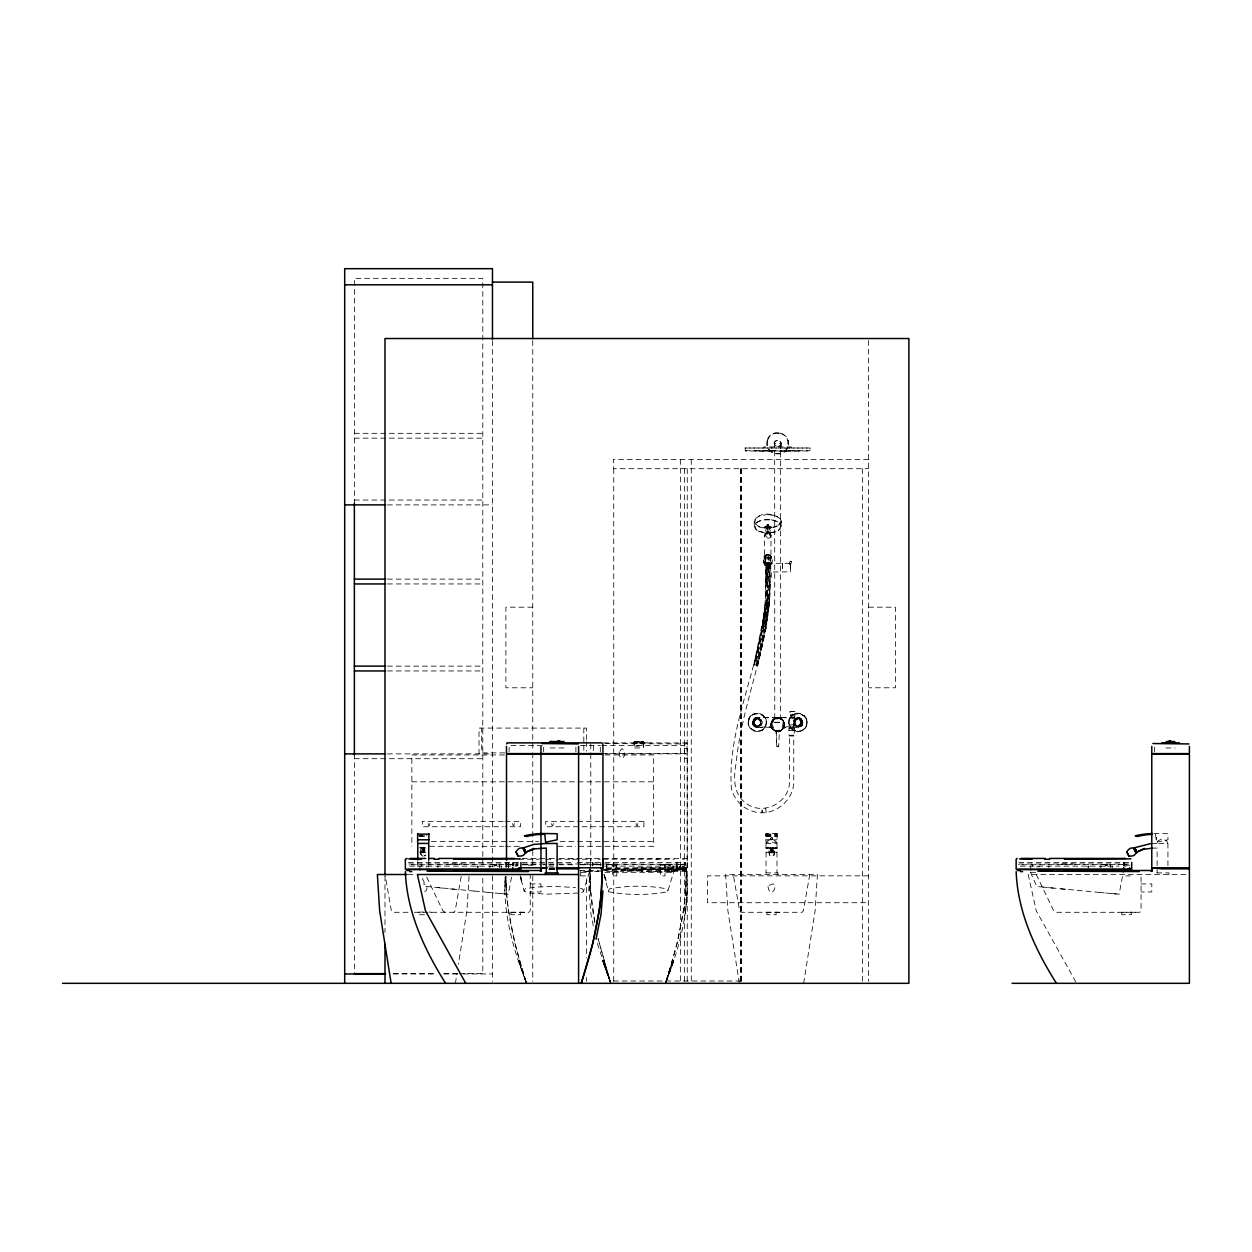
<?xml version="1.0" encoding="UTF-8"?>
<svg xmlns="http://www.w3.org/2000/svg" width="1252" height="1252" viewBox="0 0 1252 1252"><rect width="100%" height="100%" fill="white"/><g stroke="black" fill="none" stroke-linecap="round" stroke-linejoin="round"><path stroke-width="0.75" stroke-dasharray="5 3.75" d="M505.902 867.511L505.902 862.55M590.177 869.17L590.96 858.434M765.88 834.145L777.101 834.145M776.991 848.386L766.036 848.042L776.991 848.073M590.193 869.404L589.88 871.392L590.866 870.484L589.833 871.548L589.88 870.203M419.952 870.766L419.968 866.134M606.234 869.138L605.702 870.484M1030.772 870.766L1030.787 866.134M765.942 569.425L765.833 582.9M765.958 576.155C764.722 547.28 774.644 569.363 770.09 582.79M766.725 575.059L766.615 562.617M765.786 563.306L767.679 564.386L767.664 583.51M764.628 556.686L767.773 558.157L770.919 556.686L771.029 535.324C771.138 531.255 764.409 531.255 764.518 535.324L764.518 556.201C769.949 579.723 756.458 552.993 768.697 554.683C770.481 554.433 771.983 556.624 769.886 557.437C767.132 561.365 772.578 568.924 770.262 563.337L768.54 564.339L767.836 604.606L763.501 629.6L769.119 604.7L770.027 582.446M769.37 576.64L769.417 570.38M769.933 576.327L770.027 563.087M634.654 741.716A2.441 1.909 79.9 0 0 634.122 742.279L635.046 741.763M638.129 867.793L685.329 867.871L686.378 868.857L685.783 888.576A219.742 219.742 0 0 1 683.717 909.453L677.097 943.366L666.017 981.662M766.24 583.197L766.349 576.515M770.136 575.544C772.531 639.975 742.326 699.32 736.207 762.531C733.625 776.115 732.717 793.533 745.347 802.673C762.108 816.93 790.544 802.61 789.464 780.747L789.464 735.237L793.752 735.237L793.752 780.747C794.457 800.889 773.126 817.478 753.814 811.625C743.031 808.745 734.251 799.825 731.434 789.026C728.194 746.724 742.968 705.314 753.641 664.875M765.786 582.603C766.161 610.475 760.402 637.91 754.455 665.015L766.975 604.575L767.507 590.099M504.791 890.829L505.135 877.292C502.975 913.835 513.304 949.626 526.497 983.321C515.339 948.64 506.184 912.786 505.855 876.15L506.324 890.704M593.276 925.791L590.975 914.32L589.066 890.829L589.551 871.486L590.584 870.484M589.066 890.861L589.582 871.502L598.237 871.157M603.323 870.484L685.689 870.484L686.722 871.486C689.664 909.954 679.617 947.874 665.501 983.321C677.629 946.371 686.628 907.95 686.362 868.857L686.237 868.841M766.255 595.42L766.459 588.894M769.855 589.254L769.26 604.732L765.911 630.304M753 724.595C755.66 731.246 766.459 723.734 760.574 719.305C756.787 714.313 749.698 722.326 753.391 724.642C756.114 729.634 766.021 726.551 770.888 727.318C773.157 730.339 777.163 733.015 780.982 730.667C782.97 723.14 815.709 731.778 797.978 717.568L757.335 717.646L753 720.291M761.294 720.26L760.574 719.305L761.67 720.291M765.895 595.858L766.083 589.848M794.018 725.174L797.978 727.209C802.704 727.24 804.676 720.479 800.404 718.225C792.751 715.268 792.954 725.675 793.971 730.558L789.136 730.558L789.136 725.143L793.643 724.595M685.658 890.704L686.362 868.857L685.329 867.793L685.955 868.841M771.295 564.589C774.518 558.564 769.557 550.99 764.784 556.514C760.355 567.547 775.896 567.25 770.966 556.389M671.072 868.45L671.432 869.624M672.84 866.134L673.279 869.624M767.476 604.716L768.196 562.383M770.262 563.337L766.005 563.056L765.332 604.591L762.108 629.161L766.161 604.544L766.866 564.276M765.05 630.053L769.479 595.889M767.523 526.482C763.689 527.718 771.592 528.219 766.365 527.045C766.318 524.729 769.917 526.169 769.604 527.687C769.432 529.08 773.861 526.122 767.773 527.108M771.279 514.807C756.912 510.268 745.629 527.405 766.036 528.031C762.343 525.903 769.025 530.206 777.335 526.122M424.037 849.357C417.01 852.33 428.012 852.08 423.802 851.657L423.066 851.579M423.536 849.31L422.847 851.454M422.863 849.779L423.63 850.609L424.084 849.545M772.969 851.313C773.955 848.277 768.9 849.091 770.575 851.767C772.046 853.942 774.346 849.247 772.046 851.657M771.78 849.31C768.885 851.563 774.143 852.612 772.077 849.372M771.107 849.779L772.374 851.203M469.062 876.416L466.886 910.783L458.435 964.228M794.519 728.398L793.971 735.988L789.136 735.988L788.87 727.85L794.519 728.398L788.603 728.398M635.515 741.544L643.152 741.544A2.457 2.019 -69.7 0 1 643.497 741.81L643.81 742.233A2.473 1.988 -77.4 0 0 643.497 741.81L641.634 741.591L644.373 742.279L644.201 745.55M801.296 723.28L801.374 722.435C790.075 736.63 796.898 705.971 800.983 724.125M422.19 850.624L423.505 851.736L424.24 850.077M684.609 869.952L684.609 869.138M778.603 745.754L777.93 746.802L776.6 746.02M422.221 850.108L424.694 850.812M770.465 850.108L772.938 850.812M634.388 741.747L634.733 741.56A2.426 2.003 61.7 0 0 634.482 741.716L642.918 741.544L643.105 746.098L634.78 746.098L634.764 741.622L633.465 742.859M754.346 724.125C751.356 716.707 764.565 718.523 759.823 724.939A3.443 3.443 0 0 1 757.35 726.019L754.846 724.908L754.033 721.59M778.744 732.06L782.453 729.415L784.19 726.348M760.637 723.327L759.854 720.072L756.349 719.039M770.105 530.191L769.792 536.451L766.6 537.296L765.426 535.324L766.114 528.782L769.792 529.173L769.526 532.882L777.21 531.208L780.262 528.845L778.353 530.551M636.392 741.544L634.952 742.076L636.908 742.076M771.029 535.324C771.091 539.377 764.44 539.377 764.518 535.324M765.426 535.324C772.14 527.076 769.62 537.765 765.426 530.191M765.082 604.544L761.811 629.067L753.782 664.906L766.161 604.544M784.19 722.842C781.123 712.263 765.019 721.496 772.86 729.415C778.713 735.707 788.369 725.784 782.453 719.822C774.55 711.934 765.207 728.148 775.943 731.043C785.254 733.922 787.571 717.537 777.664 717.834M802.61 723.687L801.374 719.055L797.978 717.646M600.678 864.49L600.193 864.224M603.933 863.99L684.468 864.224M512.851 864.49L512.35 864.224M767.476 440.673L767.476 446.135A10.579 10.579 0 0 0 774.925 453.584L780.387 453.584A10.579 10.579 0 0 0 787.852 446.135L787.852 440.673M771.263 722.905C769.135 737.772 793.001 727.975 780.888 718.977C767.132 713.045 770.496 738.492 782.234 729.196M784.128 724.611C784.331 715.174 768.759 717.224 771.42 726.285A6.542 6.542 0 0 0 775.958 731.011L776.741 746.02L777.664 746.693L778.713 746.02L779.37 731.011A6.542 6.542 0 0 0 784.049 726.317M1123.154 864.224L1127.003 864.788M455.415 983.321L456.917 973.774M757.194 530.551C745.034 516.7 787.445 515.229 779.339 529.815M772.875 514.948C799.527 524.103 753.422 536.482 754.893 519.423M781.311 521.333L780.825 528.015M803.659 983.321L815.13 910.783L817.431 874.506L725.612 874.506L727.897 910.783L739.384 983.321M766.975 604.575L756.036 665.266C764.549 631.65 768.556 597.079 767.335 562.43M461.19 876.416L455.165 910.783L453.897 912.285M766.224 812.376L765.614 808.15L766.083 812.345M809.778 874.506L803.424 910.783L802.141 912.285L740.902 912.285L739.619 910.783L733.265 874.506M511.536 877.089L508.312 894.241L504.65 893.897M1105.939 893.02L1119.116 894.241L1123.404 871.361M769.119 604.7L764.33 629.834L765.614 630.226M509.157 864.224L508.609 864.788L517.655 864.788M587.032 864.49L587.47 864.052M592.932 864.49L593.432 864.224M671.244 872.315L671.307 864.49M499.72 864.224L499.47 867.683M1110.524 864.224L1110.289 867.683M767.836 604.606L754.94 665.094M756.568 665.36L764.221 629.787L757.46 665.501C766.224 631.869 770.23 597.204 769.01 562.492M799.073 718.507L800.967 719.54L797.978 717.678L756.803 717.756L760.324 719.54L757.335 717.678C753.798 717.819 751.247 722.185 753.375 725.174M756.239 726.395L754.346 725.346C758.853 730.62 769.291 722.858 772.875 729.666A6.902 6.902 0 0 0 777.664 731.653A6.902 6.902 0 0 0 782.437 729.666C786.272 722.42 798.181 731.872 802.313 724.595M764.518 556.201L767.773 554.339L771.029 556.201M757.742 665.548L765.535 630.194M767.773 527.921C766.553 519.83 767.977 528.532 768.853 525.151L768.258 526.09L768.712 525.417L767.006 525.527C767.413 529.408 769.338 525.496 769.808 528.219M770.496 527.608L769.62 526.748C769.636 529.862 771.435 526.654 770.809 527.828L770.684 526.748M757.069 665.438L765.05 630.006M581.617 892.441L583.401 891.784L589.833 870.484M604.027 874.569L608.582 891.784C627.847 895.368 648.426 895.352 667.676 891.784L674.108 870.484M672.809 869.514L671.823 869.217L672.872 869.217M767.773 527.452L767.288 526.544M768.478 527.311L767.006 524.776L769.338 526.904L768.572 527.812M764.252 564.589L766.005 563.056M771.295 556.373L770.262 557.625L770.262 565.826M666.033 981.552L672.543 960.253M672.872 960.315L665.501 983.321L673.748 960.597L665.501 983.321L672.7 960.284M765.88 527.671L766.474 527.217C764.784 527.843 764.299 528.438 765.676 526.685L764.909 528.156L764.315 527.202L765.739 528.219M791.624 561.585L790.45 565.2L789.777 564.652M673.686 960.628L665.501 983.321L673.075 960.362M578.127 893.052L546.576 894.147L529.377 893.02L524.087 891.08L525.245 888.873L535.387 887.136L553.869 886.4L575.513 887.48M608.347 891.08L609.521 888.873C628.222 885.336 648.113 885.289 666.815 888.904L667.926 891.08M673.435 960.456L665.501 983.321L673.31 960.425M642.761 742.06L641.744 742.076M665.501 983.321L673.435 960.66M766.302 843.551L767.194 841.078L771.498 838.699L775.677 841.078L776.537 843.551M753.375 719.712L753.313 724.767L757.883 727.13L755.128 726.191M771.232 722.905L772.938 719.9L775.943 718.178M757.335 717.646C751.137 717.459 751.09 727.459 757.335 727.255A4.961 4.961 0 0 1 752.421 722.357A4.961 4.961 0 0 1 757.335 717.396M793.643 720.291L794.738 719.305L794.034 720.26M768.18 524.666L766.96 526.403M772.484 850.077L770.997 850.906M780.638 443.396L780.638 722.279L774.753 722.451L774.675 443.396M642.495 742.076L641.822 741.591L642.918 742.17M766.427 527.076L766.067 527.828L769.182 526.701M768.446 525.762L768.853 525.151M770.825 528L771.091 527.483M766.334 527.483L766.208 526.435M767.773 526.2L768.525 524.776L768.368 525.683L767.226 524.682L767.586 526.184L766.693 525.151M795.771 726.191L796.882 726.395M800.184 718.711L796.804 718.116L794.989 719.54L795.771 718.711C798.823 713.687 807.477 725.518 797.978 727.255A4.961 4.961 0 0 0 802.861 722.388A4.961 4.961 0 0 0 797.931 717.427M759.541 718.711L758.43 718.507M422.753 850.906L424.131 851.203M682.262 869.311L683.232 866.134M800.466 724.908L800.998 724.079L798.839 725.894L799.746 725.518M759.823 724.939L760.653 723.28C761.263 726.395 754.393 725.69 756.49 725.894M800.497 720.041L801.296 721.668C799.997 715.768 791.593 720.761 795.505 724.939A3.443 3.443 0 0 0 797.962 726.019L798.886 725.878M754.862 720.025L754.017 721.668L756.396 719.024M642.307 742.076L641.509 742.076M753.391 720.26L754.095 719.305L753.094 720.072M760.574 725.597L761.294 724.642M801.922 724.642L801.217 725.597L801.937 725.174M791.561 716.034C783.048 723.985 796.444 737.381 804.394 728.867C812.908 720.917 799.512 707.521 791.561 716.034A9.39 9.39 0 0 1 797.978 713.233A9.39 9.39 0 0 1 804.473 715.941M783.517 728.257L784.441 727.318L783.251 728.116M589.88 871.392L590.913 870.484M759.541 726.191L760.324 725.346C754.549 728.742 760.027 725.769 758.43 726.395M755.128 718.711L754.346 719.54C760.12 716.144 754.659 719.133 756.239 718.507M800.184 726.191L800.967 725.346C795.192 728.742 800.654 725.769 799.073 726.395M591.132 858.434L590.349 859.232L590.866 858.481M606.453 869.624L606.813 868.716M755.472 518.547L759.541 515.965L766.036 514.635M671.244 864.788L671.729 864.052M745.143 448.013L810.169 448.013L809.903 450.986L745.425 450.986L745.143 448.013L810.169 448.013M1018.674 864.788L1019.472 863.99L1129.633 863.99L1129.633 864.788M770.747 556.749L767.476 557.719L764.784 556.514M764.784 564.214L767.006 563.103L770.747 564.214M770.747 564.965L769.886 565.638M795.458 720.072L796.256 719.368M767.507 534.307L768.149 531.083L767.507 534.354M425.837 854.991L423.739 856.18M759.839 724.877L757.35 726.019M600.318 864.49L596.171 864.788M684.578 864.49L680.446 864.788M512.475 864.49L408.371 864.788M1123.279 864.49L1018.893 864.788M1156.425 837.447L1156.425 839.998M778.353 525.151L780.982 521.959L780.638 519.423M769.87 557.641C773.658 553.885 761.889 553.885 765.661 557.641M425.179 847.635L424.616 848.042A2.582 2.348 0 0 1 421.908 848.042L421.908 852.534A2.582 2.348 0 0 0 424.616 852.534L425.179 847.635L419.608 847.714M424.741 891.674C428.45 890.125 427.37 883.912 423.27 883.912M790.059 711.371L794.942 711.371L794.942 715.987L790.059 715.987L790.059 711.371L794.942 711.371M768.885 850.875L769.354 854.928L771.983 856.18L774.096 854.991L774.518 850.937M764.252 556.373L765.661 557.437M782.406 563.431L782.406 571.882M765.661 565.638C761.654 561.866 764.659 551.083 770.747 555.998L770.747 571.992L790.528 571.882L790.325 563.322L770.747 563.306L768.384 562.164L765.379 563.65M682.716 869.217L683.827 869.624L680.509 869.624M770.058 557.516L765.488 557.516M796.882 718.507L795.771 718.711M775.88 531.787L769.495 533.102M679.288 870.469L679.711 869.138L669.961 869.217M493.726 866.134L496.449 865.461L491.973 866.134M683.122 869.389L683.42 866.134L604.528 866.134M1104.546 866.134L1107.253 865.461L1102.777 866.134M686.691 871.502L641.4 871.627M797.915 726.019L797.054 725.878M797.054 719.039L798.009 718.867M682.105 869.311L680.525 869.217L680.305 866.134M774.925 433.208L780.387 433.208M775.958 718.225L779.37 718.225M682.027 869.217L680.509 868.716M636.079 742.859L637.722 742.859M635.202 742.076L636.126 742.029M1157.13 843.425L1150.917 843.582M627.049 871.361L638.129 870.735L621.555 870.484L649.209 871.361M641.791 742.859L640.445 742.859L644.17 742.859M634.623 742.874C635.187 743.438 634.874 741.121 633.778 745.55M768.54 564.339L767.413 564.355L767.82 570.615M642.12 742.859L651.04 742.874M1152.153 848.136L1157.13 848.073L1157.13 872.894M643.606 742.859L643.356 747.96L634.529 747.96L634.06 742.859M635.312 741.544L635.938 741.591M641.869 741.591L642.073 741.544M633.684 742.859L637.55 742.859M637.205 742.859L636.298 742.859L637.252 742.859M638.786 742.859L639.569 742.859M450.72 864.052L462.16 863.99M1061.524 864.052L1072.98 863.99M588.581 871.298L580.349 871.329M672.856 871.298L664.624 871.329M599.411 871.548L582.9 871.595M652.715 871.345L656.048 871.345M659.162 871.345L662.026 871.345M354.363 433.317L482.787 433.317M354.363 438.153L482.787 438.153M745.143 450.72L810.169 450.72M762.139 451.534L763.266 450.986M770.356 451.534L767.883 450.986M783.392 451.534L779.871 451.534M868.591 459.437L613.355 459.437L613.355 468.702L868.591 468.702M354.363 500.049L482.787 500.049M387.447 504.885L492.459 504.885M766.787 526.967L768.759 526.967M766.146 527.108L769.401 526.638M387.447 579.113L482.787 579.113M387.447 583.948L482.787 583.948M532.757 607.189L505.886 607.189L505.886 687.786L532.757 687.786M868.591 607.189L895.446 607.189L895.446 687.786L868.591 687.786M387.447 666.111L482.787 666.111M387.447 670.947L482.787 670.947M757.319 718.867L758.258 719.039M774.675 722.279L780.638 722.279M778.478 731.528L776.882 730.98L778.228 731.528M603.605 742.874L686.55 742.952M542.273 745.55L509.11 745.55L509.11 751.998M580.427 745.55L600.318 745.55M601.664 745.55L684.594 745.55L684.594 753.61M550.254 747.96L564.292 747.96M1165.972 747.96L1175.096 747.96M684.547 748.555L687.238 748.555M504.822 752.89L481.707 752.89L481.707 728.085M602.102 753.61L687.192 753.61L686.894 743.187M387.447 753.876L492.459 753.876M605.545 753.876L687.192 753.876L687.192 867.793L605.545 867.793M504.431 754.956L411.861 754.956L411.861 846.305M604.904 754.956L653.654 754.956L653.654 846.305L577.61 846.305M684.547 758.289L687.238 758.289M354.363 758.712L482.787 758.712M411.861 781.827L653.654 781.827M503.179 821.359L422.284 821.359L422.284 826.743L503.179 826.743M505.104 821.359L520.503 821.359L520.503 826.743L505.104 826.743M765.88 834.302L777.101 834.302M419.514 835.773L426.995 835.773M765.88 835.773L777.101 835.773M417.636 835.82L426.995 835.82M765.88 835.82L777.101 835.82M419.514 836.571L426.995 836.571M765.88 836.571L777.101 836.571M765.88 839.779L777.101 839.779M431.361 841.469L507.404 841.469M509.361 841.469L538.61 841.469M560.051 841.469L575.654 841.469M577.61 841.469L653.654 841.469M766.036 843.582L776.991 843.598M429.405 846.305L503.507 846.305M505.464 846.305L521.067 846.305M558.11 846.305L575.654 846.305M766.036 847.714L776.991 847.714M419.608 852.221L425.179 852.127M766.036 852.221L776.991 852.221M522.162 858.434L547.625 858.434M549.315 858.434L554.433 858.434M559.315 858.434L603.041 858.434M603.777 858.434L686.393 858.434L687.192 859.232L687.192 869.17L605.639 869.138L667.989 869.217M518.766 859.232L539.142 859.232M545.919 859.232L554.417 859.232M556.107 859.232L578.236 859.232M582.446 859.232L589.927 859.232M598.253 859.232L600.131 859.232M603.041 859.232L674.202 859.232M682.512 859.232L684.406 859.232M408.481 862.471L536.889 862.471M539.581 862.471L574.527 862.471M577.313 862.471L601.602 862.471M604.998 862.471L685.407 862.471L685.407 869.17M1018.784 862.471L1129.085 862.471M408.668 863.99L519.658 863.99M522.413 863.99L539.393 863.99M539.956 863.99L556.185 863.99M558.001 863.99L601.273 863.99M491.723 864.49L499.532 864.49M523.226 864.49L528.078 864.49M580.897 864.49L586.891 864.49M607.502 864.49L612.338 864.49M661.979 864.49L671.166 864.49M1102.527 864.49L1110.352 864.49M522.1 864.788L540.285 864.788M543.165 864.788L546.044 864.788M548.924 864.788L554.667 864.788M559.206 864.788L576.374 864.788M580.239 864.788L601.163 864.788M606.375 864.788L684.954 864.49M514.948 865.163L518.156 865.163M528.094 865.163L532.523 865.163M1125.751 865.163L1129.93 865.163M409.482 866.134L510.628 866.134M515.104 866.134L517.107 866.134M548.579 866.134L554.667 866.134M1020.286 866.134L1118.991 866.134M1124.484 866.134L1126.205 866.134M549.409 867.793L554.918 867.793M551.193 868.857L554.839 868.857L549.378 868.591M549.972 869.17L554.433 869.17M549.378 869.217L554.667 869.217M548.83 869.624L554.667 869.624M603.386 869.624L685.016 869.624L685.016 862.471M579.879 870.484L599.379 870.484M581.1 872.315L588.831 872.315M604.794 872.315L673.106 872.315L673.106 866.134M1030.756 872.315L1036.578 872.315M407.87 874.506L415.57 874.506M1185.832 874.506L1028.205 874.506L1036.265 910.783L1076.563 983.321M580.552 875.915L586.484 875.852L586.484 957.921M868.591 875.852L707.396 875.852L707.396 902.723L868.591 902.723M1125.751 875.915L1130.321 875.915M530.238 883.912L540.974 883.912L540.974 891.972L530.238 891.972M1141.042 883.912L1151.793 883.912L1151.793 891.972L1141.042 891.972M423.27 912.019L414.819 912.285M429.248 912.019L431.721 912.285M408.027 912.285L392.659 912.285L391.375 910.783L385.021 874.506M414.334 912.285L528.986 912.285L530.238 910.783L530.238 874.506M424.459 914.711L418.684 914.711L418.684 912.019M393.284 973.649L436.087 973.649M443.865 973.649L457.496 973.649M459.437 973.649L482.787 973.649L482.787 875.993M393.3 973.962L436.072 973.962M443.85 973.962L461.346 973.962M463.303 973.962L492.459 973.962M613.355 981.005L740.965 981.005M614.247 871.345L617.111 871.345M620.241 871.345L623.559 871.345M614.294 871.611L618.457 871.611M611.633 871.329L605.78 871.314M605.295 743.61L686.159 743.938M606.344 868.544L685.329 868.872M549.049 868.653L554.824 868.685M605.013 869.592L608.394 869.624M671.557 871.189L672.465 871.204M587.298 871.189L588.19 871.204M638.129 869.404L685.345 870.171L686.393 871.564L685.313 867.793L685.642 868.857M767.773 514.431L776.005 515.965L780.262 518.751L779.339 517.78M769.495 519.893C764.299 519.533 753.219 520.863 754.893 528.172M766.036 532.961L768.947 533.352L770.105 535.324M474.445 891.08L425.93 886.4L421.126 875.68M495.135 893.02L500.706 893.537M1099.319 892.41L1106.252 893.052M1111.322 893.505L1119.116 894.241M488.515 892.41L495.432 893.052M500.518 893.505L504.963 893.928M1060.71 888.873L1068.488 889.624M1099.694 892.441L1043.511 887.136M672.089 870.469L671.667 869.138M597.439 864.788L593.307 864.49M474.492 891.08L488.89 892.441M449.891 888.873L457.684 889.624M437.684 887.652L443.584 888.247M1048.44 887.637L1054.012 888.2M1043.62 887.152L1036.734 886.4L1029.927 871.11M771.889 851.642L770.434 850.624M606.375 864.052L606.641 872.315M656.032 858.919L658.051 859.232M571.757 858.919L573.792 859.232M680.853 869.217L681.839 869.389M771.279 519.736L778.509 522.147L781.311 526.263M764.409 532.929L758.336 531.208L755.269 528.845M1031.867 863.99L1032.634 866.134M421.063 863.99L421.83 866.134M671.056 866.134L668.787 865.461L670.524 866.134M580.474 888.247L582.54 888.904L583.651 891.08M790.841 561.334L791.514 561.553C789.652 559.973 788.103 564.292 790.106 564.918M797.101 725.894L795.474 724.877M685.345 870.484L686.44 871.548L686.096 870.797M758.196 531.051L767.773 533.164L767.773 528.344M771.795 728.257C769.667 725.284 776.537 734.142 779.339 731.121L776.162 731.199M445.117 912.285L442.879 910.783L426.29 876.243M687.113 743.532L686.159 742.874L687.192 743.938M423.833 849.372L424.725 851.313M421.095 851.923L424.944 852.737A2.927 2.629 6.5 0 0 425.837 851.97M422.691 856.071L420.641 853.88L420.625 850.875M802.219 720.072L801.217 719.305L801.922 720.26M793.737 724.814L794.738 725.597L794.034 724.642M753.094 724.814L754.095 725.597L753.391 724.642M754.846 724.908L754.314 724.079L755.629 725.55M509.032 864.49L512.944 864.224M759.072 719.368L759.854 720.072M684.218 863.99L685.016 864.788M686.362 868.857L685.329 867.793L686.393 870.203M776.303 731.387L776.569 745.754M766.615 526.059L769.479 527.828L769.385 526.826M795.505 724.939L794.676 723.327M769.072 527.217L769.604 527.687M1036.265 874.506L1053.683 910.783L1055.921 912.285L1139.789 912.285L1141.042 910.783L1141.042 874.506M769.213 526.935L769.542 527.734M754.033 723.28L753.954 722.435M1167.693 843.551L1166.77 841.078L1162.279 838.699L1157.771 841.078L1156.848 843.551L1167.928 843.425L1167.928 869.217M603.214 960.362L610.773 983.321L596.5 940.956M518.938 960.362L526.497 983.321L519.126 960.315M603.401 960.315L610.773 983.321L602.525 960.519L610.773 983.321L598.096 938.781M610.256 981.662L598.018 938.358M525.981 981.662L514.901 943.366L508.281 909.453A219.71 219.71 0 0 1 506.215 888.576L505.761 876.478M603.574 960.284L610.773 983.321L602.65 960.487L610.773 983.321L603.683 960.253M604.074 874.428L605.89 880.766M521.474 881.158L520.19 876.212L524.087 891.08M764.847 526.748L765.05 527.608M686.08 869.404L686.393 870.907M680.118 869.952L680.118 866.134M594.731 921.613L590.6 890.704L589.911 868.872L590.6 890.704M594.825 922.974L592.556 909.453A219.71 219.71 0 0 1 590.475 888.576L589.942 870.813M784.096 722.905L784.441 724.611A6.902 6.902 0 0 1 777.602 731.45A6.902 6.902 0 0 1 770.825 724.485A6.902 6.902 0 0 1 777.664 717.584A6.902 6.902 0 0 1 784.441 724.548M760.637 721.59L760.746 722.482M767.93 564.37L768.681 570.583M1088.645 866.134L1088.677 867.167M477.841 866.134L477.873 867.167M769.62 562.743L769.745 575.2A123.056 14.085 -87.5 0 1 769.276 595.529M769.823 563.854L769.98 570.004M766.255 564.026L766.396 570.239M1169.008 874.506L1169.008 872.894L1156.065 872.894L1156.065 874.506M1154.469 747.162L1154.469 751.998M1135.517 912.285L1117.723 912.285M1131.464 912.019L1131.464 914.711L1121.792 914.711L1121.792 912.019M1124.374 862.471L1124.374 865.821M1123.983 862.471L1123.983 865.821M1123.592 862.471L1123.592 865.821M1112.167 866.134L1112.167 869.217M1101.009 866.134L1101.009 867.167M1100.618 866.134L1100.618 867.167M1100.211 866.134L1100.211 867.167M1088.911 866.134L1088.911 867.167M1088.254 866.134L1088.254 867.167M1087.863 866.134L1087.863 867.167M1048.941 866.134L1048.941 867.167M1048.284 866.134L1048.284 867.167M1039.019 866.134L1039.019 867.167M1037.032 866.134L1037.032 867.167M868.591 340.481L868.591 981.365M862.612 468.702L862.612 983.321M800.091 450.986L798.009 450.986M796.569 450.986L794.081 450.986M793.173 450.986L792.062 450.986M791.201 447.731L791.201 446.917L764.111 446.917L764.111 447.731M791.201 450.986L787.993 450.986M790.325 563.322L790.325 571.992M787.43 450.986L785.27 451.534M784.581 450.986L783.924 450.986M782.406 563.306L782.406 571.992M780.904 446.917C784.237 438.497 771.075 438.497 774.409 446.917M779.965 912.285L763.063 912.285M778.008 874.506L778.008 872.894L765.003 872.894L765.003 874.506M776.991 843.425L776.991 872.894M776.115 912.019L776.115 914.711L766.928 914.711L766.928 912.019M775.614 450.986L771.795 450.986M771.529 450.986L770.653 450.986M769.182 526.231L769.182 527.515L766.365 526.231M768.916 526.059L766.615 527.217M768.525 554.886L768.525 563.103M768.18 525.856L767.351 527.421M767.335 450.986L764.111 450.986M767.006 554.886L767.006 563.103M766.036 843.425L766.036 872.894M765.285 557.625L765.285 565.826M761.247 450.986L758.759 450.986M757.163 450.986L755.238 450.986M754.22 521.333L754.22 526.263M741.34 468.702L741.34 983.321M740.965 468.702L740.965 981.365M740.793 468.702L740.793 981.365M691.276 459.437L691.276 981.365M687.238 468.702L687.238 983.321M684.547 468.702L684.547 983.321M680.525 459.437L680.525 981.365M679.523 866.134L679.523 868.45M677.066 862.471L677.066 869.17M676.956 866.134L676.956 868.45M676.675 862.471L676.737 869.624M673.466 866.134L673.764 869.624L673.373 866.134M613.73 468.702L613.73 981.365M600.757 862.471L600.757 865.821M600.318 747.162L600.318 751.998M593.385 745.55L593.385 751.998M592.791 862.471L592.869 865.821M592.399 862.471L592.478 865.821M590.772 743.938L590.772 753.61M590.772 753.876L590.772 867.793M586.484 739.603L586.484 728.085L479.031 728.085L479.031 754.956M586.484 741.528L586.484 751.122M586.484 977.452L586.484 981.365M583.808 728.085L583.808 743.359M583.808 745.253L583.808 752.89M580.74 870.531L580.74 875.915M575.904 747.162L575.904 751.998M543.665 747.162L543.665 751.998M532.757 340.716L532.757 750.887M532.757 752.843L532.757 842.69M532.757 850.499L532.757 866.134M532.757 875.852L532.757 981.365M524.713 912.285L506.903 912.285M520.644 912.019L520.644 914.711L510.972 914.711L510.972 912.019M516.951 862.471L516.951 865.821M513.57 862.471L513.57 865.821M513.179 862.471L513.179 865.821M512.788 862.471L512.788 865.821M508.594 862.471L508.594 867.495M508.202 862.471L508.202 869.17M506.512 862.112L506.512 867.793M501.363 866.134L501.363 869.217M492.459 340.716L492.459 866.853M492.459 875.899L492.459 981.365M490.205 866.134L490.205 867.167M489.798 866.134L489.798 867.167M489.407 866.134L489.407 867.167M482.787 856.462L482.787 278.351L354.363 278.351L354.363 502.96M482.787 858.418L482.787 866.227M478.092 866.134L478.092 867.167M477.45 866.134L477.45 867.167M477.059 866.134L477.059 867.167M438.137 866.134L438.137 867.167M437.48 866.134L437.48 867.167M428.747 859.999L428.747 867.37M428.215 866.134L428.215 867.167M426.228 866.134L426.228 867.167M417.792 861.439L417.792 867.37M384.99 875.852L384.99 932.521M354.363 753.876L354.363 973.649M633.935 742.201A2.473 2.019 73.1 0 1 634.248 741.873M769.698 855.194A2.488 2.238 6.5 0 1 770.262 852.174A2.488 2.238 6.5 0 1 773.658 852.581M773.564 852.565A2.488 2.238 6.6 0 1 772.969 855.883M774.002 848.84A2.927 2.629 6.5 0 0 770.496 848.105L769.51 848.778A2.927 2.629 6.5 0 0 769.338 851.923L773.188 852.737A2.927 2.629 6.5 0 0 773.877 848.825M1153.984 833.519A85.778 85.778 0 0 1 1156.363 833.535L1167.959 833.738L1167.959 839.779L1156.441 842.236L1155.565 834.302A69.658 69.658 0 0 0 1153.515 834.302M425.492 855.241A2.488 2.238 6.6 0 1 424.725 855.883M421.345 855.163A2.488 2.238 6.6 0 1 422.362 851.908A2.488 2.238 6.6 0 1 425.805 853.41M420.969 851.892A2.927 2.629 6.5 0 1 421.142 848.746L422.237 848.105A2.927 2.629 6.5 0 1 425.617 848.825M767.476 440.626A10.579 10.579 0 0 1 774.925 433.176M780.387 433.176A10.579 10.579 0 0 1 787.852 440.626M804.473 715.753A9.39 9.39 0 0 1 797.9 731.731A9.39 9.39 0 0 1 791.405 715.674M750.762 715.674A9.39 9.39 0 0 0 757.335 731.653A9.39 9.39 0 0 0 763.845 715.753M763.845 715.941A9.39 9.39 0 0 0 757.335 713.233A9.39 9.39 0 0 0 750.84 715.941M771.263 723.03A6.542 6.542 0 0 1 775.958 718.351M779.37 718.351A6.542 6.542 0 0 1 784.049 723.03M765.395 526.669L765.395 527.562L765.395 526.669M762.296 810.607L762.03 812.72L762.03 808.385L762.296 810.607M770.575 838.543C771.545 842.799 774.346 835.663 770.496 837.932L770.496 839.513L772.547 839.513L771.905 837.447L770.59 838.386M428.137 823.566C429.217 830.389 431.408 818.918 428.137 823.566M512.616 823.566C513.696 830.389 515.887 818.918 512.616 823.566M551.553 823.566C552.648 830.389 554.839 818.918 551.553 823.566M636.032 823.566C637.127 830.389 639.318 818.918 636.032 823.566M619.177 752.155L619.458 755.864L621.868 758.289C625.703 757.131 625.703 749.713 621.868 748.555L619.177 752.155M687.192 890.829L685.251 914.257L687.192 890.861M771.78 723.046C780.09 749.494 792.187 704.266 771.78 723.046M767.21 440.626C763.078 453.913 785.114 459.781 788.103 446.182C792.25 432.879 770.215 427.026 767.21 440.626M748.586 720.119C745.128 731.246 763.563 736.16 766.099 724.783C769.542 713.64 751.122 708.742 748.586 720.119M753.688 721.481C758.868 737.929 766.365 709.774 753.688 721.481M794.316 721.481C799.512 737.929 806.992 709.774 794.316 721.481M780.904 443.396C781.076 448.153 773.094 447.105 774.597 442.582A3.161 3.161 0 0 1 776.835 440.344L778.478 440.344A3.161 3.161 0 0 1 780.716 442.582L780.716 444.225A3.161 3.161 0 0 1 778.478 446.463L776.835 446.463A3.161 3.161 0 0 1 774.597 444.225L774.487 443.396L780.904 443.396M748.868 720.166C745.488 730.965 763.344 735.753 765.817 724.72C769.197 713.937 751.341 709.148 748.868 720.166M789.496 720.166C786.115 730.965 803.987 735.753 806.46 724.72C809.841 713.937 791.968 709.148 789.496 720.166M767.977 886.4C770.95 904.288 782.265 876.009 767.977 886.4M771.091 526.935L770.809 527.828L771.091 526.935M768.525 524.776L768.118 526.153L768.712 524.885M517.311 864.224L517.311 864.224M753.688 720.401L753 721.324L753.688 720.401M761.404 723.515L760.997 724.485L761.404 723.515M794.331 720.401L793.643 721.324L794.331 720.401M802.047 723.515L801.624 724.485L802.047 723.515M773.423 847.635L772.86 848.042A2.582 2.348 0 0 1 770.152 848.042L770.152 852.534A2.582 2.348 0 0 0 772.86 852.534L773.423 847.635M679.742 869.217L678.975 869.624L679.742 869.217M761.67 721.324L760.997 720.401L761.67 721.324M753.281 723.515L753.688 724.485L753.281 723.515M802.313 721.324L801.624 720.401L802.313 721.324M793.924 723.515L794.331 724.485L793.924 723.515M794.394 714.642L790.607 714.642L790.607 718.695L794.394 718.695L794.394 714.642M643.935 821.359L545.7 821.359L545.7 826.743L643.935 826.743L643.935 821.359M777.101 833.519L765.88 833.519L765.88 842.236L777.101 842.236L777.101 833.519M425.085 848.042L419.608 848.042L425.085 848.073M616.798 865.163L612.369 865.163L612.369 875.915L616.798 875.915L616.798 865.163M665 865.163L660.571 865.163L660.571 875.915L665 875.915L665 865.163M676.315 864.224L676.315 864.224M592.039 864.224L592.039 864.224M764.784 527.734L764.456 526.935L764.722 527.828M610.773 983.321L602.838 960.456L610.773 983.321M526.497 983.321L518.563 960.456L526.497 983.321M605.999 880.406L604.309 874.913L605.999 880.406M521.74 880.406L520.597 876.744L521.74 880.406M521.615 880.766L520.253 876.009L521.615 880.766"/><path stroke-width="1.5" d="M417.636 834.145L428.857 834.145M519.22 856.102C530.332 856.524 523.023 841.892 516.685 850.891M551.678 741.591L551.052 741.544M1130.04 856.102C1141.135 856.524 1133.827 841.892 1127.489 850.891M602.087 868.872L601.038 867.793L602.087 868.872L601.523 888.576A219.742 219.742 0 0 1 599.442 909.453L592.822 943.366L581.225 983.321C593.292 946.356 602.4 907.966 602.087 868.872L601.962 868.841M558.095 741.747A2.426 1.221 -71.8 0 1 558.376 741.56L560.661 741.544M1171.152 741.544L1168.006 741.544L1171.465 741.544M557.985 741.747A2.457 1.33 -76.3 0 1 558.282 741.56L560.348 741.544M1174.814 741.56L1169.227 741.56A2.426 1.221 -71.8 0 0 1168.899 741.747A2.457 1.33 -76.3 0 1 1169.086 741.56L1170.557 741.544L1168.93 741.544M602.932 890.861L601.007 914.32L596.046 939.172M557.359 742.233L558.987 741.544A2.457 2.019 -69.7 0 1 559.221 741.81M507.029 743.015L506.7 743.938M558.846 741.591L557.563 741.591L559.738 741.56L557.187 741.544M558.642 741.763L559.081 741.591M558.189 741.622L558.016 741.544A2.441 1.502 -82.1 0 0 557.297 742.092M1169.305 741.591L1168.273 742.217M540.974 869.404L540.739 871.392L541.287 869.404L541.443 870.907L539.909 870.797M541.662 867.871L541.067 869.404M1150.713 870.797L1152.247 870.907L1152.106 869.404L1151.543 871.392L1152.466 867.871M1151.824 868.857L1152.857 867.793L1161.997 868.857L1189.4 868.872M533.696 848.386L525.918 852.127L526.263 852.878M1144.5 848.386L1136.722 852.127L1137.082 852.878M602.415 871.502L601.163 871.533M550.661 741.56L550.77 741.622A2.426 2.003 61.7 0 0 550.207 741.716A2.441 1.909 79.9 0 0 549.847 742.279L549.784 742.233A2.473 2.019 73.1 0 1 549.972 741.873M1150.917 843.582L1134.547 847.714L1136.55 852.221L1142.982 849.451L1152.153 848.136M565.168 742.874L564.042 742.859M1175.597 742.874L1175.346 742.859M549.706 742.859L550.692 742.859M554.057 742.859L556.248 742.859M1165.158 742.859L1166.16 742.859L1165.346 742.859M546.326 843.425L533.994 844.38L523.743 847.714L525.73 852.221L535.183 848.809L546.326 848.073L546.326 872.894M1169.744 742.029L1168.163 742.029A2.441 1.502 -82.1 0 1 1168.664 741.591L1166.254 741.56M1166.833 742.859L1167.271 742.859M520.112 858.841L453.819 859.232M1130.916 858.841L1064.623 859.232M578.158 743.938L542.053 743.532M1188.962 743.938L1152.857 743.532M557.03 742.029L557.516 742.076M552.163 742.859L553.462 742.859M1170.526 741.544L1169.853 741.591M1168.319 742.076L1169.227 742.076L1168.163 742.029M409.639 871.611L411.783 871.611M1020.443 871.611L1022.587 871.611M492.459 282.107L532.757 282.107L532.757 338.76M344.691 284.799L492.459 284.799M344.691 504.885L385.522 504.885M354.363 579.113L385.506 579.113M354.363 583.948L385.506 583.948M354.363 666.111L385.506 666.111M354.363 670.947L385.506 670.947M550.52 741.56L564.01 741.56M1169.978 742.029L1170.542 742.06M507.545 742.874L601.883 742.874M1161.731 742.874L1179.462 742.874M344.691 753.876L385.522 753.876M417.636 839.779L428.857 839.779M546.044 843.551L557.124 843.425L557.124 872.894M407.197 858.434L405.351 859.232L405.351 869.17L520.91 869.17L520.91 862.471M410.265 858.434L425.727 858.434M429.827 858.434L434.366 858.434M438.998 858.434L514.728 858.434M1017.234 858.434L1016.154 859.232L1016.154 869.17L1131.714 869.17L1131.714 862.471M1021.069 858.434L1045.17 858.434M1049.802 858.434L1125.548 858.434M421.314 859.232L408.731 858.919M434.021 859.232L438.763 859.232M1032.118 859.232L1019.535 858.919M1044.825 859.232L1049.567 859.232M519.549 867.793L547.374 867.793M556.232 867.793L602.932 867.793L602.932 753.876L506.512 753.876L506.512 860.218M1189.4 867.793L1151.777 867.793L1151.777 753.876L1189.4 753.876L1189.4 983.321L1012.086 983.321M556.67 868.857L578.596 868.872M601.711 869.17L602.901 869.17L602.916 859.232M517.139 869.217L518.813 869.217M1127.942 869.217L1129.633 869.217M407.87 869.624L518.813 869.624L518.813 867.683M1018.674 869.624L1129.633 869.624L1129.633 867.683M406.415 870.484L409.201 870.484M429.984 870.484L441.44 870.484M453.553 870.484L539.909 870.484M1017.219 870.484L1020.004 870.484M1040.788 870.484L1052.243 870.484M1064.372 870.484L1150.713 870.484M406.994 874.506L377.368 874.506L379.653 910.783L391.14 983.321M578.596 874.506L417.401 874.506L425.461 910.783L465.76 983.321M354.363 973.649L385.506 973.649M344.691 973.962L385.522 973.962M62.6 983.321L908.889 983.321L908.889 338.525L384.99 338.525L384.99 873.896M1139.336 871.548L1037.83 871.157M528.532 871.548L427.01 871.157M557.234 741.544L558.251 741.591M542.053 867.871L545.7 868.262M601.821 870.797L601.805 869.404M601.07 870.171L602.118 870.907M1136.174 853.082L1134.437 849.826M525.37 853.082L522.835 847.886M1056.406 983.321C1035.185 949.595 1017.673 912.082 1016.154 871.627M445.602 983.321C424.381 949.595 406.853 912.082 405.351 871.627M523.759 849.654L523.868 850.139M1135.173 851.141L1133.639 847.886M524.118 850.656L524.478 851.11M1134.719 849.748L1135.267 850.875M523.899 849.748L524.463 850.875M602.854 743.532L602.932 753.61L506.497 753.61L506.497 746.395M1189.4 746.395L1189.4 753.61L1151.793 753.61L1151.793 746.395M1123.592 867.495L1123.592 869.17M578.596 746.395L578.596 753.61M578.596 753.876L578.596 983.321M558.204 874.506L558.204 872.894L545.246 872.894L545.246 874.506M540.974 746.395L540.974 753.61M540.974 753.876L540.974 867.793M512.788 867.495L512.788 869.17M492.459 339.339L492.459 268.679L344.691 268.679L344.691 983.321M428.857 833.519L428.857 842.236M428.747 859.999L428.747 843.425L417.792 843.425L417.792 859.999M417.636 833.519L417.636 842.236M384.99 944.243L384.99 983.321M354.363 502.96L354.363 754.909M1168.46 742.264A2.473 1.377 -78.2 0 1 1168.711 741.935M1152.403 833.55A85.778 85.778 0 0 0 1135.282 835.773L1137.348 836.524A69.658 69.658 0 0 1 1152.153 834.348M557.656 742.264A2.473 1.377 -78.2 0 1 557.907 741.935M518.078 856.071L515.902 851.751L518.078 856.071M1128.881 856.071L1126.722 851.751L1128.881 856.071M1136.143 850.562L1135.533 849.372L1136.143 850.562M524.478 835.773L526.544 836.524A69.658 69.658 0 0 1 544.761 834.302L545.622 842.236L557.156 839.779L557.156 833.738L545.543 833.535A85.778 85.778 0 0 0 524.478 835.773M524.745 849.372L525.167 850.327L524.745 849.372"/></g></svg>
